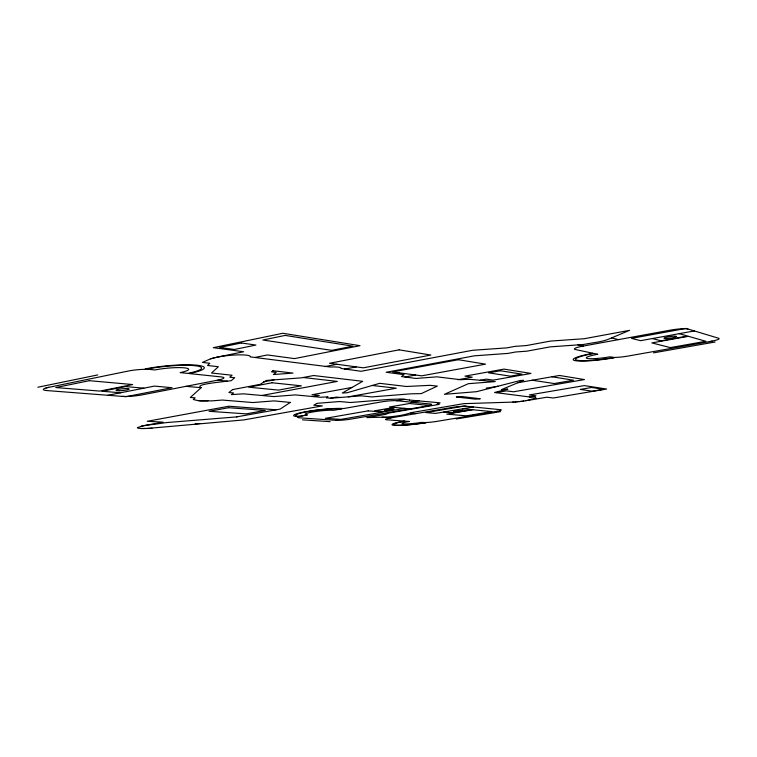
<?xml version="1.0" encoding="UTF-8"?>
<svg xmlns="http://www.w3.org/2000/svg" width="757" height="757" viewBox="0 0 757 757"><rect width="100%" height="100%" fill="white"/><g stroke="black" fill="none" stroke-linecap="round" stroke-linejoin="round"><path stroke-width="1.14" d="M185.929 386.344L201.154 387.688L190.338 397.453L195.136 397.851L193.281 399.488L198.012 400.661L211.212 400.917L222.284 400.056L252.904 402.544L274.062 400.888L290.565 402.45M535.757 398.333L535.208 396.952L531.745 397.236L494.586 392.476L507.843 389.107L501.38 389.637L523.693 380.326L520.409 380.497L476.55 391.681L444.406 394.321L468.337 383.695L495.229 381.594L471.1 379.456A16.711 2.006 -6.9 0 0 460.881 379.74L436.978 376.844L416.009 378.443L401.447 376.551L404.134 374.668L386.155 372.274L474.431 355.828L507.966 353.415L515.687 351.986L526.758 351.191L550.188 346.867L583.164 344.52L591.983 342.997A19.247 2.593 -7.7 0 0 608.126 339.363L629.569 330.336L584.328 338.71L550.434 341.085L526.352 345.57L514.968 346.375L507.039 347.86L472.557 350.292L361.032 371.29L340.991 368.451A19.285 2.659 -6.3 0 0 330.298 367.013L250.255 356.888A21.47 3.246 -5.7 0 0 239.723 354.863A21.47 3.246 -5.7 0 0 217.571 357.067L210.342 358.932L202.46 362.404L209.831 363.275L207.55 365.48L218.357 366.719L211.534 373.012L232.077 375.235L229.768 377.204L234.746 377.734L231.188 380.695L215.49 382.559C213.881 382.9 194.606 384.849 201.125 387.679M535.965 398.068L525.869 400.746M137.405 427.601L143.726 425.689A16.162 1.798 -5.6 0 1 154.182 424.317L166.436 422.595L237.073 416.861M141.18 428.547L137.878 428.159L137.471 427.506M210.645 358.827L211.203 358.638M211.818 358.449L212.462 358.26M213.162 358.07L213.89 357.881M214.657 357.692L215.461 357.512M140.849 426.286L141.341 426.172M216.303 357.332L243.669 351.759L213.304 347.671L282.853 333.269L360.01 345.684L294.52 358.6L267.401 354.957L254.806 357.474M141.9 426.049L142.448 425.936M37.85 387.243L97.757 374.914M46.035 387.896L128.084 371.081A16.058 2.356 -5.2 0 1 150.69 369.501M107.882 395.277L154.352 386.108L172.028 387.688L126.031 396.677L47.189 390.593A15.746 2.195 -4.8 0 1 48.685 387.357M227.346 381.159L217.609 380.165L142.288 394.851A14.563 1.93 -5.3 0 1 122.057 396.365M324.952 366.596L337.007 364.278M143.064 425.822L163.067 422.151L147.284 421.28L228.841 406.225L276.05 409.783M263.587 381.878L274.062 379.872M344.444 369.132L356.31 366.88M261.799 395.485L337.338 381.405L303.216 377.506M395.277 373.494L399.062 372.794M404.891 376.995L415.65 375.018M352.09 387.404L311.941 394.757L319.265 395.457L313.161 396.573M613.463 357.588A28.662 3.548 -7.7 0 1 577.241 360.247A28.662 3.548 -7.7 0 1 593.914 353.453L597.746 354.257A17.723 2.195 -7.7 0 0 587.375 358.468A17.723 2.195 -7.7 0 0 609.839 356.821L614.239 357.749A31.028 3.842 -7.7 0 1 575.055 360.625A31.028 3.842 -7.7 0 1 593.072 353.273L575.301 349.507A13.995 1.836 -7.6 0 1 583.278 346.063L669.775 330.241A14.506 1.921 -8.1 0 1 687.886 328.992M694.358 330.941L640.611 340.678L631.499 338.37L686.003 328.424L718.648 338.256A13.664 1.684 -8.1 0 1 709.385 341.653M330.317 398.182L336.335 397.094L340.319 397.482M199.763 423.532L195.145 423.911M236.506 416.908L280.147 409.102L290.357 402.383M348.296 396.848L396.28 388.199L372.302 385.464M458.051 379.711L472.236 377.166L464.978 376.134L504.011 369.104L530.979 373.438L493.138 380.137L486.306 379.162L480.175 380.26M712.252 341.142L628.386 355.998A13.191 1.609 -7.7 0 1 611.807 357.238M653.509 352.866L715.128 341.984M299.422 416.35A24.905 2.744 -6.3 0 1 307.721 411.619A24.905 2.744 -6.3 0 1 341.871 408.856L333.676 410.303A15.405 1.694 -6.3 0 0 312.594 412.016A15.405 1.694 -6.3 0 0 307.427 414.94L297.7 416.653A26.959 2.971 -6.3 0 1 306.661 411.534A26.959 2.971 -6.3 0 1 343.65 408.543L380.818 401.986A11.696 1.306 -6.6 0 1 396.649 400.718L404.863 399.27M497.992 386.212L486.231 388.265L488.691 388.587M517.939 382.72L559.489 375.463L584.48 379.579L513.52 391.785L506.386 390.867L496.015 392.656M411.004 402.128L419.104 400.718M394.208 407.417L374.554 410.833L385.19 411.713L404.654 408.354M382.209 417.192L391.019 417.864L452.033 407.465A10.759 1.107 -6.9 0 1 466.359 406.282M529.304 396.923L535.928 395.797L529.313 394.955L584.357 385.597L606.631 389.041L553.225 398.002L546.961 397.207L527.213 400.529M473.437 406.992L435.483 413.417L425.992 412.593L464.315 406.074L500.386 409.698A10.257 1.003 -7 0 1 495.277 411.657M497.33 411.306L436.959 421.365A10.049 0.965 -6.8 0 1 423.617 422.501M456.187 419L500.538 411.628M525.67 400.775L518.99 401.636L519.51 401.579M523.664 401.068L523.182 401.134M522.283 401.257L521.8 401.314M520.447 401.484L520.892 401.428M518.791 401.664L517.637 401.778M517.447 401.787L516.397 401.882M151.315 428.188L152.025 428.121M513.151 402.099L463.842 403.642L412.366 412.442L405.137 414.448A14.374 1.486 -6.6 0 1 384.291 417.135L366.748 417.618L385.71 414.363L388.341 413.123L439.164 404.38L437.092 404.172L440.101 402.847L409.622 400.056M149.772 428.301L150.482 428.254M516.321 401.891L515.063 401.986L515.536 401.948M514.883 401.995L513.918 402.062M148.959 428.358L140.632 428.528M148.145 428.405L243.868 419.917L322.35 405.894L313.805 405.175L316.946 403.339L339.628 401.532L350.444 402.516L389.174 399.422L402.052 398.986L409.546 400.037M207.967 400.803L207.153 400.841M146.82 428.481L147.483 428.443M512.726 402.118L513.861 402.062M206.358 400.869L205.582 400.898M145.42 428.538L146.063 428.509M204.825 400.917L204.087 400.936M144.104 428.566L144.71 428.557M203.378 400.936L202.696 400.936M143.433 428.576L142.818 428.576M202.024 400.936L201.4 400.917M141.739 428.566L142.259 428.576M200.794 400.898L200.227 400.869M199.687 400.832L199.186 400.794M302.469 419.832L330.166 421.668M337.395 420.419L299.403 417.817A11.412 1.24 -6.3 0 1 303.093 415.697M120.628 392.76L101.968 391.255L125.473 386.572L143.887 388.171M410.739 413.171L415.962 413.615M410.341 408.865L389.477 406.992L409.49 403.509L429.957 405.487L350.945 419.094A10.92 1.135 -6.4 0 1 336.184 420.334M443.829 411.997L453.008 412.82L471.791 409.66L462.792 408.789M396.649 400.718L430.468 404.049A11.194 1.202 -6.8 0 1 425.576 406.244M532.218 380.232L554.228 383.544L573.484 380.222L552.004 376.768M577.951 344.899L583.278 346.063M611.552 337.925L618.488 339.628M652.402 338.549L661.06 340.82L687.536 336.051L679.247 333.676M146.99 369.104A34.112 4.977 -5.4 0 1 194.804 365.697A34.112 4.977 -5.4 0 1 187.641 373.39L180.138 372.595A21.092 3.085 -5.4 0 0 184.509 367.855A21.092 3.085 -5.4 0 0 155.005 369.955L145.249 368.924A36.923 5.394 -5.4 0 1 197.028 365.224A36.923 5.394 -5.4 0 1 189.25 373.561L221.299 376.929A14.866 2.063 -5.7 0 1 217.609 380.165M425.32 422.633A21.821 2.11 -6.7 0 1 396.242 425.103A21.821 2.11 -6.7 0 1 405.421 421.166L409.291 421.45A13.494 1.306 -6.7 0 0 403.595 423.892A13.494 1.306 -6.7 0 0 421.602 422.359L426.115 422.69A23.618 2.29 -6.7 0 1 394.662 425.368A23.618 2.29 -6.7 0 1 404.579 421.11L386.77 419.804A10.532 1.06 -6.6 0 1 391.019 417.864M453.443 411.325L457.408 411.392L462.707 410.313L453.443 411.325M232.569 389.6L228.907 392.533L233.535 392.94L231.405 394.624L243.366 393.829L273.892 396.564L295.353 394.908L320.334 397.245L327.999 396.876L326.39 397.813L330.79 398.229L361.127 395.835L371.848 396.914L411.079 393.81L421.242 393.621L437.366 386.108L430.08 385.332L406.452 386.486L379.673 383.326L347.085 392.76L342.306 393.025L362.679 381.32L313.616 375.529L301.39 377.847L266.341 380.44L260.313 384.319L232.569 389.6M272.955 370.731L271.489 371.838L276.258 372.397L273.409 374.526L293.025 373.097L272.955 370.731M461.808 396.554L480.25 398.778L475.585 399.157L456.31 397.009L461.808 396.554M241.36 342.978L219.615 347.472L234.386 349.479L255.913 345.06L241.36 342.978M285.171 335.408L262.849 340.016L331.698 350.349L352.847 346.176L285.171 335.408M89.345 380.686L55.781 387.546L99.858 391.085L132.645 384.547L89.345 380.686M399.109 349.838L329.532 363.275L363.322 367.826L430.875 355.033L399.109 349.838M272.056 382.768L248.779 387.196L278.585 390.101L301.362 385.833L272.056 382.768M458.335 359.707L392.646 371.933L421.696 375.832L485.549 364.155L458.335 359.707M228.614 407.711L209.064 411.306L246.252 413.861L265.3 410.417L228.614 407.711M688.444 336.316L651.843 342.902L670.342 347.605L705.855 341.303L688.444 336.316M500.368 370.75L488.644 372.86L510.436 376.163L521.876 374.138L500.368 370.75M368.167 410.862L325.34 418.318L340.773 419.397L383.042 412.092L368.167 410.862M591.681 387.47L580.222 389.41L592.267 391.189L603.547 389.297L591.681 387.47M472.775 409.755L446.772 414.126L466.463 415.839L491.927 411.6L472.775 409.755M667.172 338.474A6.274 0.804 -8 0 0 676.446 336.468A6.274 0.804 -8 0 0 667.078 337.073A6.274 0.804 -8 0 0 667.172 338.474M119.161 390.754A6.662 0.908 -5.2 0 0 129.229 389.098A6.662 0.908 -5.2 0 0 119.398 389.155A6.662 0.908 -5.2 0 0 119.161 390.754M386.751 410.408A4.968 0.53 -6.6 0 0 394.16 409.092A4.968 0.53 -6.6 0 0 386.751 409.48A4.968 0.53 -6.6 0 0 386.751 410.408"/></g></svg>
